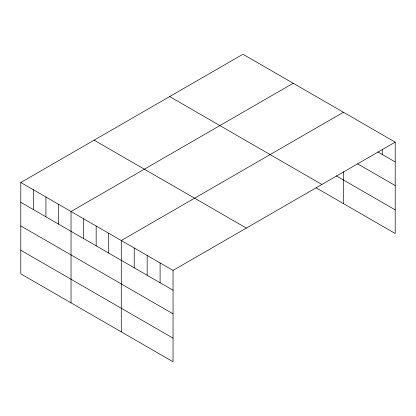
<?xml version="1.0" encoding="UTF-8"?>
<svg xmlns="http://www.w3.org/2000/svg" width="416" height="416" viewBox="0 0 416 416"><rect width="100%" height="100%" fill="white"/><g stroke="black" fill="none" stroke-linecap="round" stroke-linejoin="round"><path stroke-width="0.62" d="M395.2 142.142L173.04 270.405L173.04 361.754L20.8 273.858L20.8 182.51L242.96 54.246L395.2 142.142L395.2 233.49L316.134 187.84M293.202 83.252L71.037 211.515L71.037 302.864M343.439 112.258L121.28 240.521L121.28 331.869M377.759 151.887L395.2 161.959M357.505 163.8L395.2 185.562M336.341 175.9L395.2 209.882M169.65 96.574L321.885 184.47M94.115 140.187L246.35 228.077M20.8 182.51L173.04 270.405M20.8 202.327L173.04 290.222M20.8 225.935L173.04 313.825M20.8 250.255L173.04 338.146M382.257 149.37L382.257 154.487M343.439 171.678L343.439 203.606M160.098 262.933L160.098 282.75M147.16 255.466L147.16 275.278M134.217 247.993L134.217 267.805M108.716 233.272L108.716 253.084M96.158 226.018L96.158 245.835M83.6 218.769L83.6 238.581M58.479 204.266L58.479 224.078M45.921 197.012L45.921 216.83M33.358 189.764L33.358 209.576"/></g></svg>
